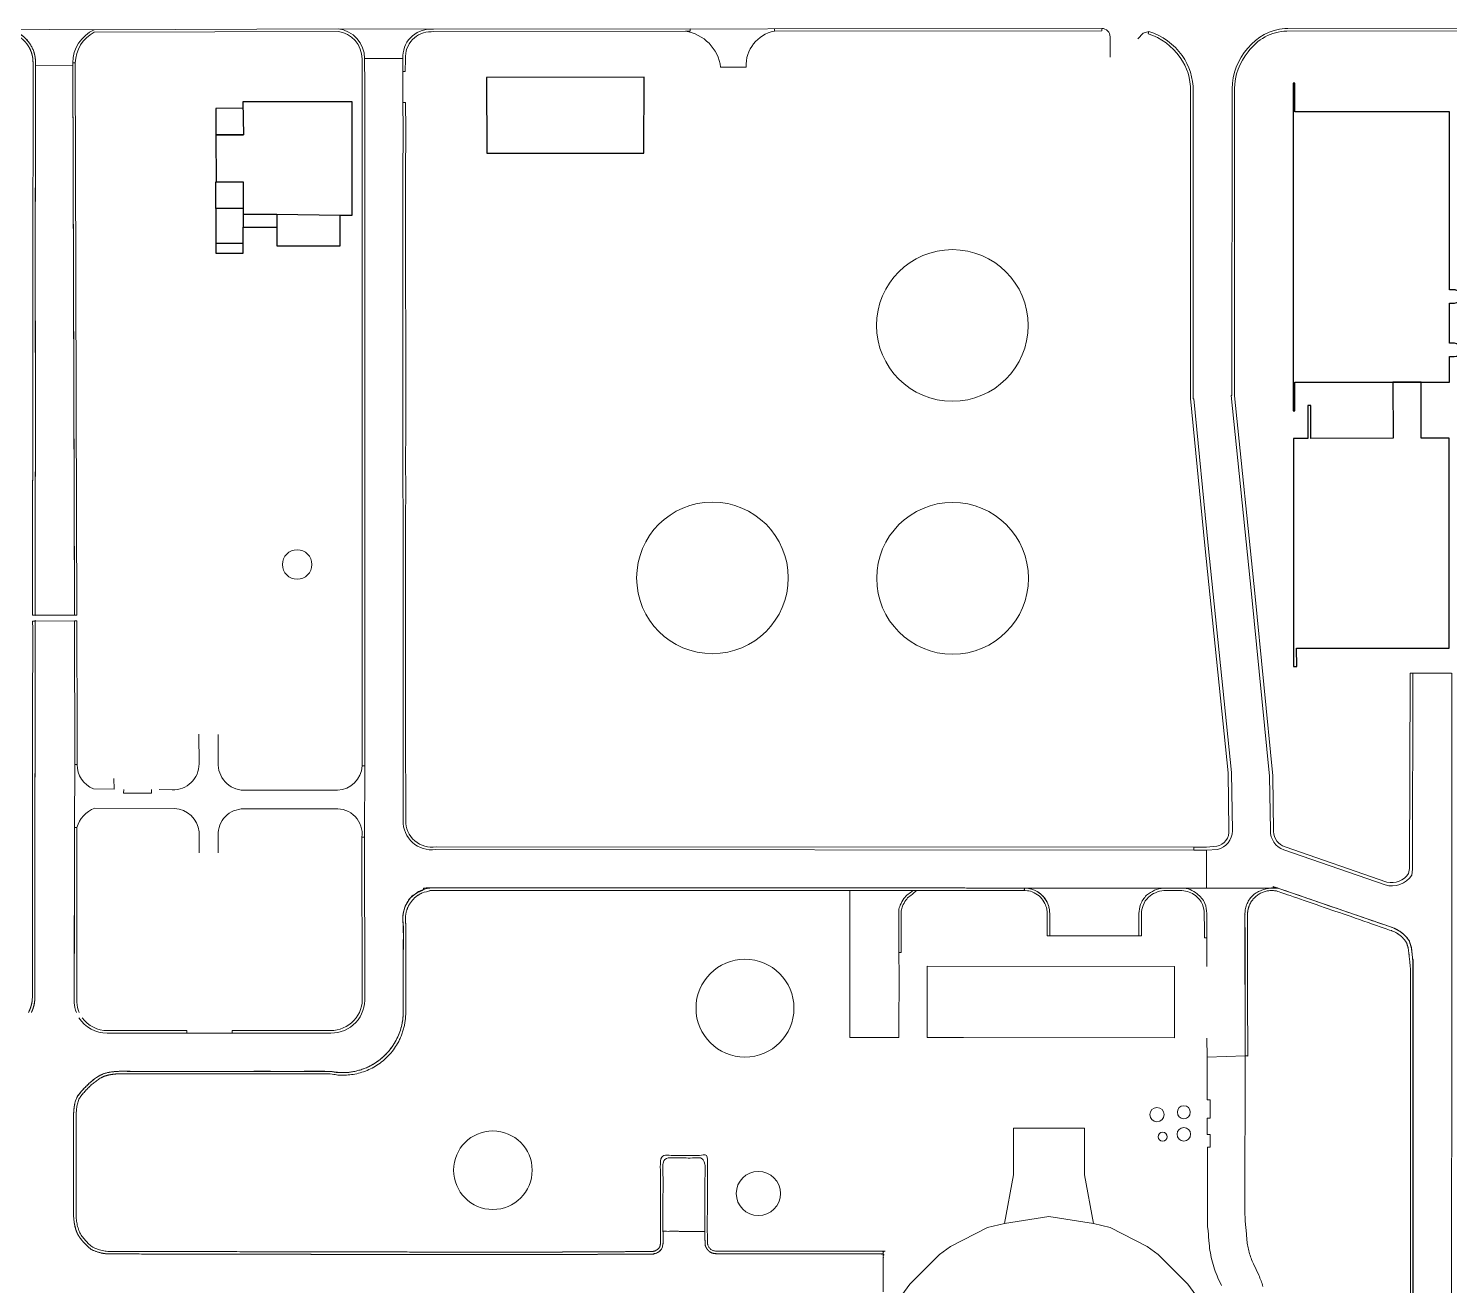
# Model space of a CAD drawing. Header units: millimetres. Extents: x 0 to 840, y 0 to 594.
# Drawn here: x 698.97 to 712.46, y 171.57 to 183.5 of the extents above; entities that cross this region are included whole.
import ezdxf

# ---------------------------------------------------------------- set-up
doc = ezdxf.new("R2010")
doc.units = ezdxf.units.MM
doc.layers.add('AC-0000-BESTAAND-co-06', color=1, linetype='Continuous')

msp = doc.modelspace()

# ---------------------------------------------------------------- linework, layer by layer
at = {"layer": 'AC-0000-BESTAAND-co-06', "linetype": 'Continuous', "lineweight": 13, "transparency": 33554687}
for p, q in [((702.525, 183.22), (702.16, 183.219)), ((699.036, 183.15), (699.389, 183.154)), ((699.032, 177.932), (699.427, 177.932)), ((699.032, 177.877), (699.427, 177.878)), ((699.781, 176.279), (699.78, 176.383)), ((710.524, 173.748), (710.522, 172.236)), ((710.167, 172.128), (710.171, 172.086)), ((710.525, 172.178), (710.53, 172.118)), ((710.53, 172.118), (710.535, 172.058)), ((710.171, 172.086), (710.174, 172.05)), ((710.174, 172.05), (710.176, 172.026)), ((710.176, 172.026), (710.182, 171.966)), ((710.535, 172.058), (710.541, 171.998)), ((710.602, 171.773), (710.627, 171.719)), ((710.627, 171.719), (710.653, 171.664)), ((710.275, 171.62), (710.3, 171.567))]:
    msp.add_line(p, q, dxfattribs=at)
at = {"layer": 'AC-0000-BESTAAND-co-06', "linetype": 'Continuous', "lineweight": 13, "transparency": 33554687, "flags": 128}
for points in [[(698.744, 183.499), (699.593, 183.492), (701.908, 183.501), (702.787, 183.498), (702.814, 183.499), (709.161, 183.505), (709.161, 183.505, -0.414214), (709.241, 183.425), (709.241, 183.231)], [(699.404, 178.083), (699.389, 183.178), (699.389, 183.178, -0.297823), (699.593, 183.492)], [(701.908, 183.501, -0.382662), (702.16, 183.219), (702.16, 183.219), (702.162, 182.969), (702.162, 182.802), (702.162, 176.502), (702.159, 175.824), (702.162, 174.308), (702.162, 174.308, -0.439731), (701.841, 173.964), (701.841, 173.964), (700.903, 173.964), (700.473, 173.964), (699.715, 173.965), (699.715, 173.965, -0.267251), (699.448, 174.11)], [(710.035, 175.702), (702.834, 175.708), (702.834, 175.708, -0.470016), (702.527, 175.983), (702.527, 175.983), (702.525, 182.099), (702.528, 182.544), (702.523, 182.802), (702.523, 183.097), (702.525, 183.22), (702.525, 183.22, -0.435503), (702.787, 183.498)], [(705.254, 183.501), (705.254, 183.478), (705.207, 183.478), (705.207, 183.478, -0.334985), (705.542, 183.137), (705.785, 183.137, -0.377211), (706.052, 183.479), (706.052, 183.479), (706.052, 183.502)], [(709.61, 183.475, -0.16774), (709.925, 183.247, -0.154749), (710.03, 182.913), (710.03, 182.913), (710.029, 179.987), (710.037, 179.987), (710.173, 178.593), (710.393, 176.438), (710.402, 175.885), (710.402, 175.885, -0.344366), (710.26, 175.708), (710.26, 175.708), (710.155, 175.702), (710.035, 175.702)], [(714.11, 183.506), (710.901, 183.503), (710.901, 183.503, 0.21011), (710.549, 183.317), (710.549, 183.317, 0.182721), (710.399, 182.931), (710.399, 182.931), (710.397, 180.019), (710.391, 180.018), (710.584, 178.136), (710.755, 176.404), (710.763, 175.889), (710.763, 175.889, 0.324369), (710.891, 175.705), (710.891, 175.705), (711.852, 175.371), (711.852, 175.371, 0.324424), (712.106, 175.463), (712.106, 175.463), (712.114, 175.52), (712.117, 177.381), (712.092, 177.381), (712.084, 175.527), (712.076, 175.48), (712.076, 175.48, -0.310293), (711.87, 175.397), (711.87, 175.397), (710.902, 175.734), (710.902, 175.734, -0.329391), (710.793, 175.878), (710.793, 175.878), (710.786, 176.408), (710.614, 178.143), (710.422, 180.015), (710.422, 182.931), (710.422, 182.931, -0.173293), (710.553, 183.281), (710.553, 183.281, -0.240847), (710.919, 183.479), (710.919, 183.479), (714.11, 183.482)], [(712.117, 177.381), (712.114, 175.52), (712.106, 175.463), (712.106, 175.463, -0.324424), (711.852, 175.371), (711.852, 175.371), (710.891, 175.705), (710.891, 175.705, -0.324369), (710.763, 175.889), (710.763, 175.889), (710.755, 176.404), (710.584, 178.136), (710.391, 180.018), (710.397, 180.019), (710.399, 182.931), (710.399, 182.931, -0.182721), (710.549, 183.317), (710.549, 183.317, -0.21011), (710.901, 183.503), (710.901, 183.503), (710.93, 183.503)], [(699.424, 174.16, -0.078856), (699.403, 174.253), (699.403, 174.253), (699.404, 175.916), (699.408, 176.516), (699.404, 177.878)], [(710.833, 175.341), (711.922, 174.967), (711.922, 174.967, -0.162435), (712.082, 174.84), (712.082, 174.84), (712.102, 174.777), (712.117, 174.648), (712.116, 163.433), (712.487, 163.435), (712.482, 164.194), (712.482, 165.488), (712.482, 166.856), (712.484, 168.181), (712.487, 177.381)], [(700.21, 176.276), (700.334, 176.275), (700.334, 176.275, 0.426222), (700.589, 176.52), (700.589, 176.52), (700.587, 176.802)], [(702.162, 176.502), (702.138, 176.502), (702.138, 176.502, -0.382492), (701.904, 176.27), (701.904, 176.27), (701.037, 176.271), (701.037, 176.271, -0.427763), (700.771, 176.509), (700.771, 176.509), (700.77, 176.8)], [(699.408, 176.516), (699.431, 176.516), (699.431, 176.516, 0.328492), (699.587, 176.284), (699.587, 176.284), (699.781, 176.279)], [(699.404, 175.916), (699.428, 175.916), (699.428, 175.916, -0.244221), (699.598, 176.099), (699.598, 176.099), (700.355, 176.096), (700.355, 176.096, -0.376266), (700.588, 175.875), (700.588, 175.875), (700.588, 175.675)], [(702.159, 175.824), (702.135, 175.824), (702.135, 175.824, 0.47524), (701.879, 176.094), (701.879, 176.094), (701.011, 176.094), (701.011, 176.094, 0.42111), (700.77, 175.844), (700.77, 175.844), (700.77, 175.676)], [(699.451, 174.16, -0.089712), (699.427, 174.258), (699.427, 174.258), (699.428, 175.916), (699.404, 175.916), (699.404, 175.186), (699.403, 174.253), (699.403, 174.253, 0.078856), (699.424, 174.16)], [(699.448, 174.11, 0.267251), (699.715, 173.965), (699.715, 173.965), (700.473, 173.964), (700.473, 173.989), (699.72, 173.989), (699.72, 173.989, -0.250992), (699.479, 174.11)]]:
    msp.add_lwpolyline(points, format="xyb", dxfattribs=at)
for points in [[(699.389, 183.178), (699.413, 183.178), (699.413, 183.178, -0.277082), (699.593, 183.468), (699.593, 183.468), (700.739, 183.472), (701.908, 183.477), (701.908, 183.477, -0.373775), (702.136, 183.215), (702.136, 183.215), (702.138, 182.968), (702.138, 182.802), (702.138, 176.502), (702.162, 176.502), (702.162, 182.802), (702.162, 182.969), (702.16, 183.219), (702.16, 183.219, 0.382662), (701.908, 183.501), (701.908, 183.501), (699.593, 183.492), (699.593, 183.492, 0.297823), (699.389, 183.178)], [(702.793, 183.474, 0.435503), (702.549, 183.217), (702.549, 183.217), (702.547, 183.097), (702.523, 183.097), (702.525, 183.22), (702.525, 183.22, -0.435503), (702.787, 183.498), (702.787, 183.498), (702.814, 183.499), (705.254, 183.501), (705.254, 183.478), (702.814, 183.475), (702.793, 183.474)], [(710.035, 175.73), (710.035, 175.702), (710.155, 175.702), (710.26, 175.708), (710.26, 175.708, 0.344366), (710.402, 175.885), (710.402, 175.885), (710.393, 176.438), (710.173, 178.593), (710.037, 179.987), (710.029, 179.987), (710.03, 182.913), (710.03, 182.913, 0.154749), (709.925, 183.247, 0.16774), (709.61, 183.475), (709.61, 183.475), (709.601, 183.453), (709.601, 183.453, -0.168677), (709.905, 183.23), (709.905, 183.23, -0.165123), (710.004, 182.912), (710.004, 182.912), (710.003, 179.991), (710.142, 178.596), (710.363, 176.436), (710.37, 175.895), (710.37, 175.895, -0.375942), (710.253, 175.738), (710.253, 175.738), (710.155, 175.731)], [(710.035, 175.702), (710.035, 175.73), (702.839, 175.732), (702.839, 175.732, -0.465671), (702.551, 175.983), (702.551, 175.983), (702.549, 176.876), (702.55, 176.974), (702.55, 178.946), (702.551, 179.022), (702.549, 179.498), (702.551, 179.578), (702.549, 182.099), (702.552, 182.544), (702.55, 182.802), (702.523, 182.802), (702.528, 182.544), (702.525, 182.099), (702.527, 175.983), (702.527, 175.983, 0.470016), (702.834, 175.708), (702.834, 175.708)], [(702.162, 174.308, -0.439731), (701.841, 173.964), (701.841, 173.964), (700.903, 173.964), (700.903, 173.988), (701.837, 173.988), (701.837, 173.988, 0.439731), (702.138, 174.312), (702.138, 174.312), (702.135, 175.824), (702.159, 175.824), (702.162, 174.308)]]:
    msp.add_lwpolyline(points, format="xyb", close=True, dxfattribs=at)
for points in [[(706.052, 183.502), (709.161, 183.505), (709.161, 183.483), (706.052, 183.479)], [(699.413, 183.178), (699.419, 181.174), (699.422, 179.918), (699.427, 177.932), (699.404, 177.932), (699.389, 183.178)], [(699.431, 176.516), (699.43, 176.796), (699.427, 177.878), (699.404, 177.878), (699.408, 176.516)], [(708.078, 172.118), (708.239, 172.156)]]:
    msp.add_lwpolyline(points, close=True, dxfattribs=at)
for points in [[(709.61, 183.475), (709.556, 183.46), (709.503, 183.407)], [(699.034, 183.203), (699.036, 183.15), (699.036, 182.412), (699.032, 181.573), (699.034, 179.89), (699.034, 179.377), (699.033, 179.216), (699.032, 178.347), (699.032, 177.932)], [(699.032, 177.877), (699.032, 176.968), (699.028, 175.815), (699.029, 174.835), (699.029, 174.299)], [(712.117, 177.381), (712.484, 177.381)], [(699.873, 176.278), (699.872, 176.244), (700.136, 176.243), (700.136, 176.276)], [(710.157, 175.341), (710.155, 175.702)], [(707.236, 174.601), (707.233, 173.922), (706.769, 173.923), (706.77, 175.145), (706.77, 175.317)], [(710.16, 173.917), (710.162, 173.736), (710.524, 173.748), (710.522, 175.096)], [(710.522, 175.044), (710.522, 175.096)], [(707.503, 174.599), (707.503, 173.921), (707.85, 173.921), (709.851, 173.919), (709.851, 174.598), (707.503, 174.599)], [(710.167, 172.128), (710.165, 172.88), (710.19, 172.88), (710.19, 173), (710.164, 173), (710.164, 173.156), (710.19, 173.156), (710.19, 173.329), (710.163, 173.329), (710.162, 173.736)], [(708.239, 172.156), (708.323, 172.619), (708.323, 173.061), (708.997, 173.061), (708.997, 172.619), (709.082, 172.155)], [(710.056, 171.476), (709.98, 171.58), (709.698, 171.862), (709.594, 171.938), (709.241, 172.118), (709.082, 172.155), (708.659, 172.223), (708.239, 172.156), (708.078, 172.118), (707.725, 171.938), (707.621, 171.862), (707.339, 171.58), (707.263, 171.476)]]:
    msp.add_lwpolyline(points, dxfattribs=at)
at = {"layer": 'AC-0000-BESTAAND-co-06', "linetype": 'Continuous', "lineweight": 30, "transparency": 33554687, "flags": 128}
for points in [[(703.321, 182.319), (704.814, 182.32), (704.816, 183.041), (703.318, 183.039), (703.321, 182.319)], [(701.327, 181.74), (701.927, 181.733), (702.044, 181.733), (702.044, 182.808), (701.005, 182.808), (701.009, 182.494), (700.748, 182.493), (700.75, 182.046), (701.006, 182.047), (701.006, 181.74), (701.327, 181.74)], [(701.006, 182.746), (700.748, 182.745), (700.748, 182.493), (701.009, 182.494)], [(701.006, 181.794), (700.748, 181.794), (700.748, 182.047), (701.006, 182.047)], [(700.748, 181.794), (700.748, 181.371), (701.006, 181.371), (701.006, 181.616)], [(701.006, 181.74), (701.006, 181.616), (701.327, 181.616)], [(701.327, 181.74), (701.327, 181.44), (701.927, 181.44), (701.927, 181.733)], [(700.748, 181.467), (701.006, 181.467)]]:
    msp.add_lwpolyline(points, dxfattribs=at)
msp.add_lwpolyline([(712.464, 182.714), (710.995, 182.714), (710.995, 182.985), (710.981, 182.985), (710.981, 179.874), (710.995, 179.874), (710.995, 180.146), (712.464, 180.146), (712.464, 180.388), (712.51, 180.388), (712.51, 180.388, 0.939756), (712.511, 180.515), (712.511, 180.515), (712.464, 180.515), (712.464, 180.895), (712.513, 180.895), (712.513, 180.895, 0.879573), (712.519, 181.021), (712.519, 181.021), (712.464, 181.021)], format="xyb", close=True, dxfattribs=at)
msp.add_lwpolyline([(711.927, 180.146), (711.928, 179.613), (711.148, 179.61), (711.148, 179.925), (711.119, 179.925), (711.119, 179.61), (710.983, 179.61), (710.984, 177.621), (710.984, 177.444), (711.013, 177.444), (711.012, 177.621), (712.46, 177.621), (712.46, 179.614), (712.196, 179.613), (712.195, 180.146)], close=True, dxfattribs=at)
at = {"layer": 'AC-0000-BESTAAND-co-06', "linetype": 'Continuous', "lineweight": 13, "transparency": 33554687}
for centre, radius in [((707.743, 180.684), 0.72), ((705.464, 178.287), 0.72), ((707.745, 178.283), 0.721), ((701.52, 178.414), 0.14), ((705.773, 174.201), 0.465), ((709.686, 173.19), 0.0675), ((709.941, 173.213), 0.0615), ((709.941, 173.003), 0.0645), ((703.379, 172.662), 0.373), ((709.74, 172.98), 0.042), ((705.9, 172.441), 0.21)]:
    msp.add_circle(centre, radius, dxfattribs=at)
for centre, radius, start, end in [((711.194, 172.238), 0.672, 180.1324, 185.1341), ((711.21, 172.058), 1.033, 185.1341, 190.1358), ((711.21, 172.058), 0.672, 185.1341, 190.1358), ((711.21, 172.058), 1.033, 190.1358, 195.138), ((711.21, 172.058), 0.672, 190.1358, 195.138), ((711.21, 172.058), 0.672, 195.138, 200.1398), ((711.21, 172.058), 0.672, 200.1398, 205.1423), ((711.21, 172.058), 1.033, 195.138, 200.1398), ((711.21, 172.058), 1.033, 200.1398, 205.1423), ((710.066, 171.389), 0.648, 20.1398, 25.1423), ((710.066, 171.389), 0.648, 15.138, 20.1398)]:
    msp.add_arc(centre, radius, start, end, dxfattribs=at)
at = {"layer": 'AC-0000-BESTAAND-co-06', "linetype": 'Continuous', "lineweight": 13, "transparency": 33554687, "extrusion": (0, 0, -1)}
for centre, major_axis, ratio, start_param, end_param in [((698.718, 183.184), (0.317, 0), 0.998813, 4.794815, 6.223433), ((698.688, 174.307), (0, -0.342), 0.999021, 4.733589, 5.156155)]:
    msp.add_ellipse(centre, major_axis=major_axis, ratio=ratio, start_param=start_param, end_param=end_param, dxfattribs=at)
at = {"layer": 'AC-0000-BESTAAND-co-06', "linetype": 'Continuous', "lineweight": 13, "transparency": 33554687}
for points, weights, degree, knots in [([(699.008, 177.932), (699.008, 177.932), (699.02, 177.932), (699.032, 177.932), (699.032, 178.14), (699.032, 178.348), (699.033, 178.782), (699.033, 179.217), (699.034, 179.297), (699.034, 179.378), (699.034, 179.634), (699.034, 179.89), (699.033, 180.732), (699.032, 181.574), (699.034, 181.993), (699.036, 182.412), (699.036, 182.782), (699.036, 183.151), (699.035, 183.177), (699.034, 183.203), (699.018, 183.477), (698.744, 183.5), (698.72, 183.5), (698.695, 183.5), (698.552, 183.499), (698.409, 183.498), (696.655, 183.497), (694.9, 183.496), (694.169, 183.496), (693.437, 183.496), (692.978, 183.496), (692.519, 183.497), (691.314, 183.497), (690.109, 183.497), (690.039, 183.497), (689.968, 183.496), (689.847, 183.495), (689.726, 183.495), (689.45, 183.474), (689.342, 183.218), (689.313, 183.083), (689.283, 182.947), (689.283, 180.95), (689.283, 178.952), (689.283, 176.553), (689.283, 174.154), (689.295, 174.154), (689.307, 174.154), (689.307, 176.553), (689.307, 178.952), (689.307, 180.947), (689.307, 182.942), (689.335, 183.074), (689.364, 183.206), (689.465, 183.45), (689.728, 183.471), (689.855, 183.471), (689.981, 183.472), (690.047, 183.473), (690.113, 183.474), (690.143, 183.474), (690.173, 183.473), (690.841, 183.473), (691.509, 183.472), (691.707, 183.472), (691.904, 183.472), (691.904, 183.469), (691.904, 183.467), (691.919, 183.467), (691.934, 183.467), (691.934, 183.469), (691.934, 183.472), (692.201, 183.472), (692.468, 183.472), (692.827, 183.472), (693.185, 183.472), (693.309, 183.474), (693.432, 183.475), (694.165, 183.473), (694.898, 183.472), (695.54, 183.472), (696.182, 183.472), (696.303, 183.472), (696.424, 183.472), (696.969, 183.472), (697.514, 183.472), (697.961, 183.472), (698.407, 183.473), (698.552, 183.474), (698.698, 183.474), (698.99, 183.495), (699.011, 183.203), (699.012, 183.134), (699.013, 183.066), (699.013, 182.706), (699.013, 182.346), (699.01, 181.962), (699.008, 181.577), (699.009, 180.734), (699.01, 179.89), (699.01, 179.655), (699.01, 179.419), (699.009, 179.315), (699.008, 179.211), (699.008, 178.778), (699.007, 178.346), (699.007, 178.139), (699.008, 177.932)], [1, 1, 1, 1, 1, 1, 1, 1, 1, 1, 1, 1, 1, 1, 1, 1, 1, 1, 1, 1, 0.755546052793, 1, 1, 1, 1, 1, 1, 1, 1, 1, 1, 1, 1, 1, 1, 1, 1, 1, 0.853568238316, 1, 1, 1, 1, 1, 1, 1, 1, 1, 1, 1, 1, 1, 1, 1, 0.853568238316, 1, 1, 1, 1, 1, 1, 1, 1, 1, 1, 1, 1, 1, 1, 1, 1, 1, 1, 1, 1, 1, 1, 1, 1, 1, 1, 1, 1, 1, 1, 1, 1, 1, 1, 1, 0.707512866035, 1, 1, 1, 1, 1, 1, 1, 1, 1, 1, 1, 1, 1, 1, 1, 1, 1], 2, [0, 0, 0, 0.006173, 0.012346, 0.012346, 0.024691, 0.024691, 0.037037, 0.037037, 0.049383, 0.049383, 0.061728, 0.061728, 0.074074, 0.074074, 0.08642, 0.08642, 0.098765, 0.098765, 0.111111, 0.111111, 0.222222, 0.222222, 0.236111, 0.236111, 0.25, 0.25, 0.263889, 0.263889, 0.277778, 0.277778, 0.291667, 0.291667, 0.305556, 0.305556, 0.319444, 0.319444, 0.333333, 0.333333, 0.444444, 0.444444, 0.460317, 0.460317, 0.47619, 0.47619, 0.492063, 0.492063, 0.507937, 0.507937, 0.52381, 0.52381, 0.539683, 0.539683, 0.555556, 0.555556, 0.666667, 0.666667, 0.673203, 0.673203, 0.679739, 0.679739, 0.686275, 0.686275, 0.69281, 0.69281, 0.699346, 0.699346, 0.705882, 0.705882, 0.712418, 0.712418, 0.718954, 0.718954, 0.72549, 0.72549, 0.732026, 0.732026, 0.738562, 0.738562, 0.745098, 0.745098, 0.751634, 0.751634, 0.75817, 0.75817, 0.764706, 0.764706, 0.771242, 0.771242, 0.777778, 0.777778, 0.888889, 0.888889, 0.902778, 0.902778, 0.916667, 0.916667, 0.930556, 0.930556, 0.944444, 0.944444, 0.958333, 0.958333, 0.972222, 0.972222, 0.986111, 0.986111, 1, 1, 1]), ([(698.968, 174.16), (699.003, 174.225), (699.005, 174.299), (699.005, 174.569), (699.006, 174.838), (699.005, 175.288), (699.005, 175.738), (699.005, 175.798), (699.005, 175.857), (699.006, 176.464), (699.007, 177.07), (699.008, 177.376), (699.009, 177.683), (699.008, 177.776), (699.008, 177.868), (699.008, 177.873), (699.008, 177.877), (699.02, 177.877), (699.032, 177.877), (699.032, 177.423), (699.032, 176.969), (699.03, 176.392), (699.028, 175.815), (699.029, 175.326), (699.029, 174.836), (699.029, 174.568), (699.029, 174.3), (699.028, 174.226), (698.996, 174.16)], [1, 0.974121592274, 1, 1, 1, 1, 1, 1, 1, 1, 1, 1, 1, 1, 1, 1, 1, 1, 1, 1, 1, 1, 1, 1, 1, 1, 1, 0.977567431607, 1], 2, [0, 0, 0, 0.2, 0.2, 0.228571, 0.228571, 0.257143, 0.257143, 0.285714, 0.285714, 0.314286, 0.314286, 0.342857, 0.342857, 0.371429, 0.371429, 0.4, 0.4, 0.6, 0.6, 0.65, 0.65, 0.7, 0.7, 0.75, 0.75, 0.8, 0.8, 1, 1, 1]), ([(708.424, 175.318), (708.424, 175.318), (708.426, 175.326), (708.428, 175.334), (708.43, 175.342), (708.43, 175.342), (708.429, 175.342), (708.429, 175.342), (706.565, 175.342), (704.7, 175.343), (702.836, 175.343), (702.627, 175.359), (702.488, 175.202), (702.529, 174.997), (702.528, 174.726), (702.528, 174.456), (702.527, 174.186), (702.54, 173.779), (702.228, 173.517), (701.83, 173.601), (701.183, 173.601), (700.536, 173.601), (699.889, 173.601), (699.83, 173.604), (699.725, 173.599), (699.664, 173.571), (699.585, 173.534), (699.498, 173.447), (699.442, 173.376), (699.404, 173.327), (699.396, 173.226), (699.397, 173.179), (699.397, 172.861), (699.397, 172.544), (699.397, 172.227), (699.398, 172.178), (699.411, 172.094), (699.442, 172.043), (699.467, 172.003), (699.505, 171.962), (699.54, 171.929), (699.586, 171.887), (699.679, 171.87), (699.724, 171.867), (700.741, 171.865), (701.757, 171.863), (702.774, 171.861), (703.176, 171.861), (703.579, 171.861), (703.981, 171.861), (704.281, 171.863), (704.581, 171.864), (704.882, 171.866), (704.896, 171.866), (704.923, 171.868), (704.938, 171.877), (704.955, 171.888), (704.977, 171.901), (704.985, 171.923), (704.993, 171.942), (704.995, 171.961), (704.995, 171.98), (704.995, 172.014), (704.996, 172.049), (704.996, 172.082), (704.995, 172.084), (704.995, 172.085), (704.994, 172.086), (704.994, 172.317), (704.995, 172.548), (704.995, 172.779), (705.128, 172.779), (705.261, 172.778), (705.393, 172.778), (705.393, 172.548), (705.393, 172.317), (705.392, 172.086), (705.392, 172.084), (705.392, 172.082), (705.391, 172.08), (705.392, 172.046), (705.393, 172.011), (705.394, 171.977), (705.394, 171.971), (705.394, 171.965), (705.394, 171.959), (705.395, 171.945), (705.402, 171.931), (705.41, 171.918), (705.418, 171.906), (705.428, 171.896), (705.439, 171.887), (705.445, 171.883), (705.451, 171.88), (705.456, 171.878), (705.473, 171.871), (705.496, 171.869), (705.512, 171.869), (706.037, 171.869), (706.562, 171.869), (707.086, 171.869), (707.086, 171.871), (707.086, 171.873), (707.086, 171.875), (707.086, 171.881), (707.086, 171.887), (707.086, 171.893), (706.562, 171.893), (706.038, 171.893), (705.514, 171.893), (705.499, 171.893), (705.479, 171.895), (705.464, 171.901), (705.461, 171.902), (705.457, 171.904), (705.454, 171.906), (705.445, 171.914), (705.437, 171.921), (705.431, 171.931), (705.424, 171.942), (705.418, 171.952), (705.418, 171.964), (705.418, 171.969), (705.418, 171.973), (705.418, 171.977), (705.417, 172.012), (705.416, 172.046), (705.415, 172.081), (705.416, 172.321), (705.417, 172.562), (705.417, 172.802), (705.269, 172.802), (705.12, 172.803), (704.971, 172.803), (704.971, 172.571), (704.972, 172.339), (704.972, 172.107), (704.972, 172.066), (704.971, 172.023), (704.971, 171.982), (704.971, 171.966), (704.969, 171.95), (704.963, 171.934), (704.957, 171.918), (704.939, 171.908), (704.926, 171.899), (704.914, 171.892), (704.891, 171.89), (704.879, 171.89), (704.58, 171.888), (704.28, 171.887), (703.981, 171.885), (703.579, 171.885), (703.176, 171.885), (702.774, 171.885), (701.757, 171.887), (700.741, 171.889), (699.724, 171.891), (699.727, 171.89), (699.729, 171.89), (699.732, 171.889), (699.689, 171.893), (699.598, 171.909), (699.554, 171.949), (699.522, 171.979), (699.487, 172.018), (699.464, 172.055), (699.434, 172.103), (699.422, 172.183), (699.421, 172.23), (699.421, 172.545), (699.421, 172.861), (699.421, 173.176), (699.42, 173.221), (699.428, 173.316), (699.464, 173.363), (699.517, 173.431), (699.6, 173.513), (699.674, 173.548), (699.733, 173.576), (699.835, 173.581), (699.892, 173.577), (700.539, 173.577), (701.186, 173.577), (701.833, 173.577), (702.244, 173.491), (702.565, 173.761), (702.551, 174.18), (702.552, 174.451), (702.552, 174.722), (702.553, 174.993), (702.514, 175.186), (702.644, 175.333), (702.84, 175.319), (704.349, 175.319), (705.858, 175.319), (707.368, 175.318), (707.379, 175.318), (707.391, 175.318), (707.403, 175.318), (707.744, 175.318), (708.084, 175.318), (708.424, 175.318), (708.424, 175.318), (708.424, 175.318), (708.424, 175.318)], [1, 1, 1, 1, 1, 1, 1, 1, 1, 1, 1, 0.736876242689, 0.736876242689, 1, 1, 1, 1, 0.745002832936, 0.745002832936, 1, 1, 1, 1, 1, 1, 1, 1, 1, 1, 1, 1, 1, 1, 1, 1, 1, 1, 1, 1, 1, 1, 1, 1, 1, 1, 1, 1, 1, 1, 1, 1, 1, 1, 1, 1, 1, 1, 1, 1, 1, 1, 1, 1, 1, 1, 1, 1, 1, 1, 1, 1, 1, 1, 1, 1, 1, 1, 1, 1, 1, 1, 1, 1, 1, 1, 1, 1, 1, 1, 1, 1, 1, 1, 1, 1, 1, 1, 1, 1, 1, 1, 1, 1, 1, 1, 1, 1, 1, 1, 1, 1, 1, 1, 1, 1, 1, 1, 1, 1, 1, 1, 1, 1, 1, 1, 1, 1, 1, 1, 1, 1, 1, 1, 1, 1, 1, 1, 1, 1, 1, 1, 1, 1, 1, 1, 1, 1, 1, 1, 1, 1, 1, 1, 1, 1, 1, 1, 1, 1, 1, 1, 1, 1, 1, 1, 1, 1, 1, 1, 1, 1, 1, 1, 1, 1, 1, 1, 1, 1, 1, 1, 1, 1, 1, 1, 0.745002832936, 0.745002832936, 1, 1, 1, 1, 0.736876242689, 0.736876242689, 1, 1, 1, 1, 1, 1, 1, 1, 1, 1, 1, 1, 1], 3, [0, 0, 0, 0, 0.015152, 0.030303, 0.030303, 0.030303, 0.060606, 0.060606, 0.060606, 0.090909, 0.090909, 0.090909, 0.121212, 0.121212, 0.121212, 0.151515, 0.151515, 0.151515, 0.181818, 0.181818, 0.181818, 0.212121, 0.212121, 0.212121, 0.221619, 0.221619, 0.221619, 0.233975, 0.233975, 0.233975, 0.242424, 0.242424, 0.242424, 0.272727, 0.272727, 0.272727, 0.283463, 0.283463, 0.283463, 0.292022, 0.292022, 0.292022, 0.30303, 0.30303, 0.30303, 0.313131, 0.313131, 0.313131, 0.323232, 0.323232, 0.323232, 0.333333, 0.333333, 0.333333, 0.339439, 0.339439, 0.339439, 0.346472, 0.346472, 0.346472, 0.35271, 0.35271, 0.35271, 0.363636, 0.363636, 0.363636, 0.369697, 0.369697, 0.369697, 0.375758, 0.375758, 0.375758, 0.381818, 0.381818, 0.381818, 0.387879, 0.387879, 0.387879, 0.393939, 0.393939, 0.393939, 0.404999, 0.404999, 0.404999, 0.406829, 0.406829, 0.406829, 0.411591, 0.411591, 0.411591, 0.416098, 0.416098, 0.416098, 0.418181, 0.418181, 0.418181, 0.424242, 0.424242, 0.424242, 0.454545, 0.454545, 0.454545, 0.464646, 0.464646, 0.464646, 0.474747, 0.474747, 0.474747, 0.484848, 0.484848, 0.484848, 0.491023, 0.491023, 0.491023, 0.49243, 0.49243, 0.49243, 0.496572, 0.496572, 0.496572, 0.500946, 0.500946, 0.500946, 0.502527, 0.502527, 0.502527, 0.515152, 0.515152, 0.515152, 0.525253, 0.525253, 0.525253, 0.535354, 0.535354, 0.535354, 0.545455, 0.545455, 0.545455, 0.559329, 0.559329, 0.559329, 0.564733, 0.564733, 0.564733, 0.570411, 0.570411, 0.570411, 0.575758, 0.575758, 0.575758, 0.590909, 0.590909, 0.590909, 0.606061, 0.606061, 0.606061, 0.636364, 0.636364, 0.636364, 0.666667, 0.666667, 0.666667, 0.677878, 0.677878, 0.677878, 0.686167, 0.686167, 0.686167, 0.69697, 0.69697, 0.69697, 0.727273, 0.727273, 0.727273, 0.735664, 0.735664, 0.735664, 0.747947, 0.747947, 0.747947, 0.757576, 0.757576, 0.757576, 0.787879, 0.787879, 0.787879, 0.818182, 0.818182, 0.818182, 0.848485, 0.848485, 0.848485, 0.878788, 0.878788, 0.878788, 0.909091, 0.909091, 0.909091, 0.939394, 0.939394, 0.939394, 0.969697, 0.969697, 0.969697, 1, 1, 1, 1]), ([(707.086, 171.508), (707.087, 171.596), (707.087, 171.684), (707.087, 171.772), (707.087, 171.804), (707.087, 171.836), (707.086, 171.869), (706.562, 171.869), (706.037, 171.869), (705.512, 171.869), (705.496, 171.869), (705.473, 171.871), (705.456, 171.878), (705.451, 171.88), (705.445, 171.883), (705.439, 171.887), (705.428, 171.896), (705.418, 171.906), (705.41, 171.918), (705.402, 171.931), (705.395, 171.945), (705.394, 171.959), (705.394, 171.965), (705.394, 171.971), (705.394, 171.977), (705.393, 172.011), (705.392, 172.046), (705.391, 172.08), (705.259, 172.081), (705.127, 172.082), (704.996, 172.082), (704.996, 172.049), (704.995, 172.014), (704.995, 171.98), (704.995, 171.961), (704.993, 171.942), (704.985, 171.923), (704.977, 171.901), (704.955, 171.888), (704.938, 171.877), (704.923, 171.868), (704.896, 171.866), (704.882, 171.866), (704.581, 171.864), (704.281, 171.863), (703.981, 171.861), (703.579, 171.861), (703.176, 171.861), (702.774, 171.861), (701.757, 171.863), (700.741, 171.865), (699.724, 171.867), (699.679, 171.87), (699.586, 171.887), (699.54, 171.929), (699.505, 171.962), (699.467, 172.003), (699.442, 172.043), (699.411, 172.094), (699.398, 172.178), (699.397, 172.227), (699.397, 172.544), (699.397, 172.861), (699.397, 173.179), (699.396, 173.226), (699.404, 173.327), (699.442, 173.376), (699.498, 173.447), (699.585, 173.534), (699.664, 173.571), (699.725, 173.599), (699.83, 173.604), (699.889, 173.601), (700.536, 173.601), (701.183, 173.601), (701.83, 173.601), (702.228, 173.517), (702.54, 173.779), (702.527, 174.186), (702.528, 174.456), (702.528, 174.726), (702.529, 174.997), (702.488, 175.202), (702.627, 175.359), (702.836, 175.343), (704.7, 175.343), (706.565, 175.342), (708.429, 175.342), (709.231, 175.342), (710.032, 175.341), (710.833, 175.341)], [1, 1, 1, 1, 1, 1, 1, 1, 1, 1, 1, 1, 1, 1, 1, 1, 1, 1, 1, 1, 1, 1, 1, 1, 1, 1, 1, 1, 1, 1, 1, 1, 1, 1, 1, 1, 1, 1, 1, 1, 1, 1, 1, 1, 1, 1, 1, 1, 1, 1, 1, 1, 1, 1, 1, 1, 1, 1, 1, 1, 1, 1, 1, 1, 1, 1, 1, 1, 1, 1, 1, 1, 1, 1, 1, 1, 0.745002832936, 0.745002832936, 1, 1, 1, 1, 0.736876242689, 0.736876242689, 1, 1, 1, 1, 1, 1, 1], 3, [0, 0, 0, 0, 0.025641, 0.025641, 0.025641, 0.051282, 0.051282, 0.051282, 0.076923, 0.076923, 0.076923, 0.092311, 0.092311, 0.092311, 0.097598, 0.097598, 0.097598, 0.109037, 0.109037, 0.109037, 0.121127, 0.121127, 0.121127, 0.125773, 0.125773, 0.125773, 0.153846, 0.153846, 0.153846, 0.230769, 0.230769, 0.230769, 0.258506, 0.258506, 0.258506, 0.27434, 0.27434, 0.27434, 0.292193, 0.292193, 0.292193, 0.307692, 0.307692, 0.307692, 0.333333, 0.333333, 0.333333, 0.358974, 0.358974, 0.358974, 0.384615, 0.384615, 0.384615, 0.41256, 0.41256, 0.41256, 0.434286, 0.434286, 0.434286, 0.461538, 0.461538, 0.461538, 0.538462, 0.538462, 0.538462, 0.559911, 0.559911, 0.559911, 0.591275, 0.591275, 0.591275, 0.615385, 0.615385, 0.615385, 0.692308, 0.692308, 0.692308, 0.769231, 0.769231, 0.769231, 0.846154, 0.846154, 0.846154, 0.923077, 0.923077, 0.923077, 0.961538, 0.961538, 0.961538, 1, 1, 1, 1]), ([(705.394, 163.427), (705.41, 164.948), (705.426, 166.468), (705.442, 167.989), (705.45, 167.989), (705.457, 167.989), (705.465, 167.989), (705.45, 166.468), (705.434, 164.947), (705.418, 163.427), (705.418, 163.427), (705.418, 163.427), (705.418, 163.427), (705.418, 163.377), (705.417, 163.327), (705.417, 163.277), (705.417, 163.237), (705.419, 163.196), (705.422, 163.156), (705.425, 163.123), (705.435, 163.09), (705.446, 163.058), (705.46, 163.021), (705.477, 162.986), (705.497, 162.952), (705.51, 162.929), (705.525, 162.908), (705.542, 162.888), (705.567, 162.857), (705.593, 162.83), (705.623, 162.804), (705.64, 162.79), (705.658, 162.778), (705.676, 162.766), (705.7, 162.751), (705.725, 162.737), (705.75, 162.724), (705.768, 162.716), (705.787, 162.71), (705.806, 162.706), (705.824, 162.701), (705.845, 162.7), (705.864, 162.7), (707.181, 162.698), (708.498, 162.696), (709.815, 162.694), (709.948, 162.694), (710.082, 162.694), (710.215, 162.693), (710.341, 162.694), (710.467, 162.694), (710.593, 162.695), (710.656, 162.695), (710.719, 162.695), (710.781, 162.695), (711.088, 162.696), (711.395, 162.697), (711.702, 162.698), (711.861, 162.713), (711.991, 162.807), (712.055, 162.954), (712.066, 163.013), (712.078, 163.071), (712.09, 163.13), (712.09, 163.23), (712.091, 163.331), (712.092, 163.432), (712.092, 165.008), (712.092, 166.585), (712.092, 168.162), (712.093, 168.731), (712.093, 169.301), (712.093, 169.871), (712.093, 170.238), (712.093, 170.605), (712.094, 170.973), (712.094, 172.17), (712.095, 173.368), (712.095, 174.565), (712.095, 174.565), (712.095, 174.565), (712.095, 174.565), (712.09, 174.612), (712.085, 174.659), (712.08, 174.707), (712.077, 174.728), (712.075, 174.75), (712.072, 174.771), (712.068, 174.786), (712.063, 174.801), (712.059, 174.816), (712.059, 174.816), (712.059, 174.816), (712.059, 174.816), (712.027, 174.873), (711.977, 174.914), (711.916, 174.936), (711.916, 174.936), (711.916, 174.936), (711.916, 174.936), (711.553, 175.062), (711.19, 175.187), (710.826, 175.313), (710.826, 175.313), (710.826, 175.312), (710.826, 175.312), (710.673, 175.347), (710.549, 175.251), (710.546, 175.093), (710.546, 175.075), (710.546, 175.057), (710.546, 175.039), (710.546, 174.608), (710.547, 174.178), (710.548, 173.748), (710.54, 173.748), (710.532, 173.748), (710.524, 173.748), (710.523, 174.18), (710.522, 174.612), (710.522, 175.044), (710.522, 175.061), (710.522, 175.078), (710.522, 175.096), (710.52, 175.19), (710.571, 175.271), (710.656, 175.311), (710.671, 175.316), (710.686, 175.322), (710.701, 175.328), (710.717, 175.332), (710.733, 175.336), (710.749, 175.34), (710.762, 175.341), (710.775, 175.343), (710.788, 175.344), (710.803, 175.344), (710.817, 175.343), (710.831, 175.342), (711.194, 175.217), (711.558, 175.092), (711.922, 174.966), (711.988, 174.942), (712.043, 174.899), (712.082, 174.84), (712.089, 174.819), (712.095, 174.798), (712.102, 174.777), (712.108, 174.725), (712.114, 174.673), (712.119, 174.622), (712.119, 173.405), (712.118, 172.189), (712.118, 170.973), (712.117, 170.605), (712.117, 170.238), (712.117, 169.87), (712.117, 169.301), (712.117, 168.731), (712.116, 168.162), (712.116, 166.585), (712.116, 165.008), (712.116, 163.432), (712.115, 163.33), (712.114, 163.229), (712.114, 163.127), (712.101, 163.066), (712.089, 163.005), (712.077, 162.944), (712.011, 162.789), (711.874, 162.69), (711.706, 162.674), (711.209, 162.673), (710.712, 162.671), (710.215, 162.669), (708.764, 162.672), (707.312, 162.674), (705.861, 162.676), (705.842, 162.676), (705.82, 162.678), (705.801, 162.682), (705.781, 162.687), (705.76, 162.693), (705.741, 162.702), (705.714, 162.715), (705.688, 162.73), (705.663, 162.746), (705.644, 162.758), (705.625, 162.771), (705.607, 162.786), (705.576, 162.812), (705.549, 162.841), (705.523, 162.872), (705.505, 162.894), (705.49, 162.916), (705.476, 162.94), (705.455, 162.975), (705.438, 163.011), (705.424, 163.05), (705.411, 163.084), (705.401, 163.118), (705.398, 163.153), (705.395, 163.194), (705.393, 163.235), (705.393, 163.276), (705.393, 163.326), (705.394, 163.377), (705.394, 163.427), (705.394, 163.427), (705.394, 163.427), (705.394, 163.427), (705.41, 164.947), (705.426, 166.468), (705.442, 167.989), (705.442, 167.989), (705.442, 167.989), (705.442, 167.989)], [1, 1, 1, 1, 1, 1, 1, 1, 1, 1, 1, 1, 1, 1, 1, 1, 1, 1, 1, 1, 1, 1, 1, 1, 1, 1, 1, 1, 1, 1, 1, 1, 1, 1, 1, 1, 1, 1, 1, 1, 1, 1, 1, 1, 1, 1, 1, 1, 1, 1, 1, 1, 1, 1, 1, 1, 1, 1, 0.906611797313, 0.906611797313, 1, 1, 1, 1, 1, 1, 1, 1, 1, 1, 1, 1, 1, 1, 1, 1, 1, 1, 1, 1, 1, 1, 1, 1, 1, 1, 1, 1, 1, 1, 1, 1, 1, 1, 0.957455164149, 0.957455164149, 1, 1, 1, 1, 1, 1, 1, 1, 1, 1, 0.753906839375, 0.753906839375, 1, 1, 1, 1, 1, 1, 1, 1, 1, 1, 1, 1, 1, 1, 1, 1, 0.893108111535, 0.893108111535, 1, 1, 1, 1, 1, 1, 1, 1, 1, 1, 1, 1, 1, 1, 1, 1, 0.965724159353, 0.965724159353, 1, 1, 1, 1, 1, 1, 1, 1, 1, 1, 1, 1, 1, 1, 1, 1, 1, 1, 1, 1, 1, 1, 1, 1, 1, 0.906611797313, 0.906611797313, 1, 1, 1, 1, 1, 1, 1, 1, 1, 1, 1, 1, 1, 1, 1, 1, 1, 1, 1, 1, 1, 1, 1, 1, 1, 1, 1, 1, 1, 1, 1, 1, 1, 1, 1, 1, 1, 1, 1, 1, 1, 1, 1, 1, 1, 1], 3, [0, 0, 0, 0, 0.028571, 0.028571, 0.028571, 0.057143, 0.057143, 0.057143, 0.085714, 0.085714, 0.085714, 0.114286, 0.114286, 0.114286, 0.118792, 0.118792, 0.118792, 0.122412, 0.122412, 0.122412, 0.125447, 0.125447, 0.125447, 0.128974, 0.128974, 0.128974, 0.131332, 0.131332, 0.131332, 0.134832, 0.134832, 0.134832, 0.136798, 0.136798, 0.136798, 0.139358, 0.139358, 0.139358, 0.141117, 0.141117, 0.141117, 0.142857, 0.142857, 0.142857, 0.148571, 0.148571, 0.148571, 0.154286, 0.154286, 0.154286, 0.16, 0.16, 0.16, 0.165714, 0.165714, 0.165714, 0.171429, 0.171429, 0.171429, 0.2, 0.2, 0.2, 0.214286, 0.214286, 0.214286, 0.228571, 0.228571, 0.228571, 0.242857, 0.242857, 0.242857, 0.257143, 0.257143, 0.257143, 0.285714, 0.285714, 0.285714, 0.314286, 0.314286, 0.314286, 0.342857, 0.342857, 0.342857, 0.371429, 0.371429, 0.371429, 0.380952, 0.380952, 0.380952, 0.390476, 0.390476, 0.390476, 0.4, 0.4, 0.4, 0.428571, 0.428571, 0.428571, 0.438095, 0.438095, 0.438095, 0.447619, 0.447619, 0.447619, 0.457143, 0.457143, 0.457143, 0.485714, 0.485714, 0.485714, 0.514286, 0.514286, 0.514286, 0.542857, 0.542857, 0.542857, 0.557143, 0.557143, 0.557143, 0.571429, 0.571429, 0.571429, 0.6, 0.6, 0.6, 0.628571, 0.628571, 0.628571, 0.634286, 0.634286, 0.634286, 0.64, 0.64, 0.64, 0.645714, 0.645714, 0.645714, 0.651429, 0.651429, 0.651429, 0.657143, 0.657143, 0.657143, 0.685714, 0.685714, 0.685714, 0.7, 0.7, 0.7, 0.714286, 0.714286, 0.714286, 0.742857, 0.742857, 0.742857, 0.771429, 0.771429, 0.771429, 0.785714, 0.785714, 0.785714, 0.8, 0.8, 0.8, 0.814286, 0.814286, 0.814286, 0.828571, 0.828571, 0.828571, 0.857143, 0.857143, 0.857143, 0.871429, 0.871429, 0.871429, 0.885714, 0.885714, 0.885714, 0.887473, 0.887473, 0.887473, 0.889313, 0.889313, 0.889313, 0.891884, 0.891884, 0.891884, 0.893879, 0.893879, 0.893879, 0.89737, 0.89737, 0.89737, 0.899759, 0.899759, 0.899759, 0.903286, 0.903286, 0.903286, 0.90635, 0.90635, 0.90635, 0.909925, 0.909925, 0.909925, 0.914286, 0.914286, 0.914286, 0.942857, 0.942857, 0.942857, 0.971429, 0.971429, 0.971429, 1, 1, 1, 1])]:
    msp.add_rational_spline(points, weights, degree=degree, knots=knots, dxfattribs=at)
for points, knots in [([(708.424, 175.318), (708.424, 175.318), (708.451, 175.317), (708.493, 175.311), (708.52, 175.296), (708.54, 175.285), (708.562, 175.272), (708.58, 175.254), (708.597, 175.236), (708.61, 175.218), (708.621, 175.196), (708.629, 175.178), (708.636, 175.161), (708.639, 175.142), (708.641, 175.129), (708.643, 175.114), (708.643, 175.101), (708.643, 175.03), (708.644, 174.958), (708.643, 174.887), (708.651, 174.887), (708.659, 174.887), (708.667, 174.887), (708.668, 174.922), (708.668, 174.956), (708.669, 174.991), (708.668, 175.028), (708.668, 175.065), (708.667, 175.102), (708.667, 175.117), (708.666, 175.133), (708.662, 175.148), (708.66, 175.159), (708.657, 175.171), (708.653, 175.182), (708.65, 175.19), (708.646, 175.199), (708.642, 175.207), (708.637, 175.218), (708.631, 175.228), (708.624, 175.239), (708.616, 175.251), (708.607, 175.261), (708.597, 175.271), (708.577, 175.291), (708.553, 175.306), (708.53, 175.318), (708.501, 175.335), (708.458, 175.341), (708.429, 175.342), (708.427, 175.334), (708.426, 175.326), (708.424, 175.318)], [0, 0, 0, 0, 0.022248, 0.044497, 0.044497, 0.044497, 0.07735, 0.07735, 0.07735, 0.109424, 0.109424, 0.109424, 0.134791, 0.134791, 0.134791, 0.153776, 0.153776, 0.153776, 0.25, 0.25, 0.25, 0.333333, 0.333333, 0.333333, 0.416667, 0.416667, 0.416667, 0.5, 0.5, 0.5, 0.530864, 0.530864, 0.530864, 0.554673, 0.554673, 0.554673, 0.572823, 0.572823, 0.572823, 0.597591, 0.597591, 0.597591, 0.625827, 0.625827, 0.625827, 0.680649, 0.680649, 0.680649, 0.75, 0.75, 0.75, 1, 1, 1, 1]), ([(708.429, 175.342), (708.458, 175.341), (708.501, 175.334), (708.53, 175.318), (708.553, 175.306), (708.577, 175.292), (708.597, 175.271), (708.616, 175.251), (708.631, 175.231), (708.642, 175.207), (708.652, 175.187), (708.659, 175.168), (708.662, 175.148), (708.665, 175.132), (708.667, 175.117), (708.667, 175.102), (708.667, 175.03), (708.668, 174.958), (708.667, 174.887), (708.95, 174.887), (709.233, 174.887), (709.515, 174.887), (709.515, 174.956), (709.515, 175.03), (709.515, 175.099), (709.515, 175.128), (709.522, 175.157), (709.531, 175.186), (709.542, 175.22), (709.561, 175.247), (709.588, 175.273), (709.61, 175.294), (709.637, 175.307), (709.662, 175.32), (709.687, 175.332), (709.722, 175.339), (709.747, 175.341), (709.806, 175.341), (709.866, 175.341), (709.925, 175.341), (709.948, 175.34), (709.978, 175.336), (710.001, 175.327), (710.023, 175.317), (710.047, 175.305), (710.067, 175.288), (710.099, 175.262), (710.126, 175.234), (710.141, 175.196), (710.153, 175.165), (710.159, 175.132), (710.159, 175.1), (710.16, 175.025), (710.161, 174.945), (710.16, 174.869), (710.16, 174.779), (710.16, 174.689), (710.16, 174.598)], [0, 0, 0, 0, 0.029357, 0.029357, 0.029357, 0.052564, 0.052564, 0.052564, 0.074927, 0.074927, 0.074927, 0.092657, 0.092657, 0.092657, 0.105722, 0.105722, 0.105722, 0.166667, 0.166667, 0.166667, 0.333333, 0.333333, 0.333333, 0.394513, 0.394513, 0.394513, 0.419812, 0.419812, 0.419812, 0.449662, 0.449662, 0.449662, 0.474843, 0.474843, 0.474843, 0.5, 0.5, 0.5, 0.666667, 0.666667, 0.666667, 0.688072, 0.688072, 0.688072, 0.709357, 0.709357, 0.709357, 0.742098, 0.742098, 0.742098, 0.769142, 0.769142, 0.769142, 0.833333, 0.833333, 0.833333, 1, 1, 1, 1]), ([(709.923, 175.317), (709.923, 175.317), (709.865, 175.317), (709.807, 175.317), (709.75, 175.317), (709.727, 175.315), (709.694, 175.309), (709.671, 175.297), (709.649, 175.286), (709.625, 175.275), (709.605, 175.255), (709.581, 175.232), (709.564, 175.207), (709.554, 175.177), (709.545, 175.15), (709.539, 175.124), (709.539, 175.097), (709.539, 175.028), (709.539, 174.956), (709.539, 174.887), (709.531, 174.887), (709.523, 174.887), (709.515, 174.887), (709.515, 174.956), (709.515, 175.03), (709.515, 175.099), (709.515, 175.128), (709.522, 175.157), (709.531, 175.186), (709.542, 175.22), (709.561, 175.247), (709.588, 175.273), (709.61, 175.294), (709.637, 175.307), (709.662, 175.32), (709.687, 175.332), (709.722, 175.339), (709.747, 175.341), (709.806, 175.341), (709.866, 175.341), (709.925, 175.341), (709.948, 175.34), (709.978, 175.336), (710.001, 175.327), (710.023, 175.317), (710.047, 175.305), (710.067, 175.288), (710.099, 175.262), (710.126, 175.234), (710.141, 175.196), (710.153, 175.165), (710.159, 175.132), (710.159, 175.1), (710.16, 175.025), (710.161, 174.945), (710.16, 174.869), (710.152, 174.869), (710.144, 174.869), (710.136, 174.869), (710.137, 174.944), (710.136, 175.023), (710.135, 175.098), (710.135, 175.127), (710.13, 175.157), (710.118, 175.186), (710.105, 175.22), (710.081, 175.246), (710.051, 175.27), (710.033, 175.285), (710.012, 175.295), (709.992, 175.304), (709.972, 175.312), (709.944, 175.317), (709.923, 175.317)], [0, 0, 0, 0, 0.0625, 0.125, 0.125, 0.125, 0.143521, 0.143521, 0.143521, 0.161539, 0.161539, 0.161539, 0.183077, 0.183077, 0.183077, 0.201668, 0.201668, 0.201668, 0.25, 0.25, 0.25, 0.375, 0.375, 0.375, 0.420885, 0.420885, 0.420885, 0.439859, 0.439859, 0.439859, 0.462247, 0.462247, 0.462247, 0.481132, 0.481132, 0.481132, 0.5, 0.5, 0.5, 0.625, 0.625, 0.625, 0.641054, 0.641054, 0.641054, 0.657018, 0.657018, 0.657018, 0.681573, 0.681573, 0.681573, 0.701857, 0.701857, 0.701857, 0.75, 0.75, 0.75, 0.875, 0.875, 0.875, 0.9257, 0.9257, 0.9257, 0.945466, 0.945466, 0.945466, 0.969259, 0.969259, 0.969259, 0.984325, 0.984325, 0.984325, 1, 1, 1, 1]), ([(707.236, 174.601), (707.235, 174.643), (707.235, 174.685), (707.234, 174.728), (707.234, 174.848), (707.234, 174.968), (707.234, 175.089), (707.234, 175.102), (707.234, 175.115), (707.234, 175.128), (707.234, 175.145), (707.241, 175.162), (707.248, 175.179), (707.256, 175.201), (707.27, 175.221), (707.282, 175.242), (707.3, 175.273), (707.343, 175.296), (707.362, 175.313), (707.364, 175.315), (707.366, 175.317), (707.368, 175.318), (707.168, 175.318), (706.969, 175.318), (706.77, 175.317)], [0, 0, 0, 0, 0.333333, 0.333333, 0.333333, 0.523709, 0.523709, 0.523709, 0.54433, 0.54433, 0.54433, 0.57219, 0.57219, 0.57219, 0.610004, 0.610004, 0.610004, 0.666667, 0.666667, 0.666667, 0.833333, 0.833333, 0.833333, 1, 1, 1, 1]), ([(707.258, 174.728), (707.25, 174.728), (707.242, 174.728), (707.234, 174.728), (707.234, 174.848), (707.234, 174.968), (707.234, 175.089), (707.234, 175.102), (707.234, 175.115), (707.234, 175.128), (707.234, 175.145), (707.241, 175.162), (707.248, 175.179), (707.256, 175.201), (707.27, 175.221), (707.282, 175.242), (707.3, 175.273), (707.343, 175.296), (707.362, 175.313), (707.364, 175.315), (707.366, 175.317), (707.368, 175.318), (707.379, 175.318), (707.391, 175.318), (707.403, 175.318), (707.395, 175.311), (707.386, 175.303), (707.378, 175.295), (707.36, 175.279), (707.319, 175.256), (707.301, 175.226), (707.29, 175.208), (707.278, 175.19), (707.27, 175.17), (707.264, 175.155), (707.258, 175.14), (707.258, 175.125), (707.258, 175.113), (707.258, 175.101), (707.258, 175.089), (707.258, 174.968), (707.258, 174.848), (707.258, 174.728)], [0, 0, 0, 0, 0.166667, 0.166667, 0.166667, 0.261855, 0.261855, 0.261855, 0.272165, 0.272165, 0.272165, 0.286095, 0.286095, 0.286095, 0.305002, 0.305002, 0.305002, 0.333333, 0.333333, 0.333333, 0.5, 0.5, 0.5, 0.666667, 0.666667, 0.666667, 0.833333, 0.833333, 0.833333, 0.861491, 0.861491, 0.861491, 0.879138, 0.879138, 0.879138, 0.891887, 0.891887, 0.891887, 0.901666, 0.901666, 0.901666, 1, 1, 1, 1])]:
    msp.add_open_spline(points, degree=3, knots=knots, dxfattribs=at)

doc.saveas('drawing.dxf')
